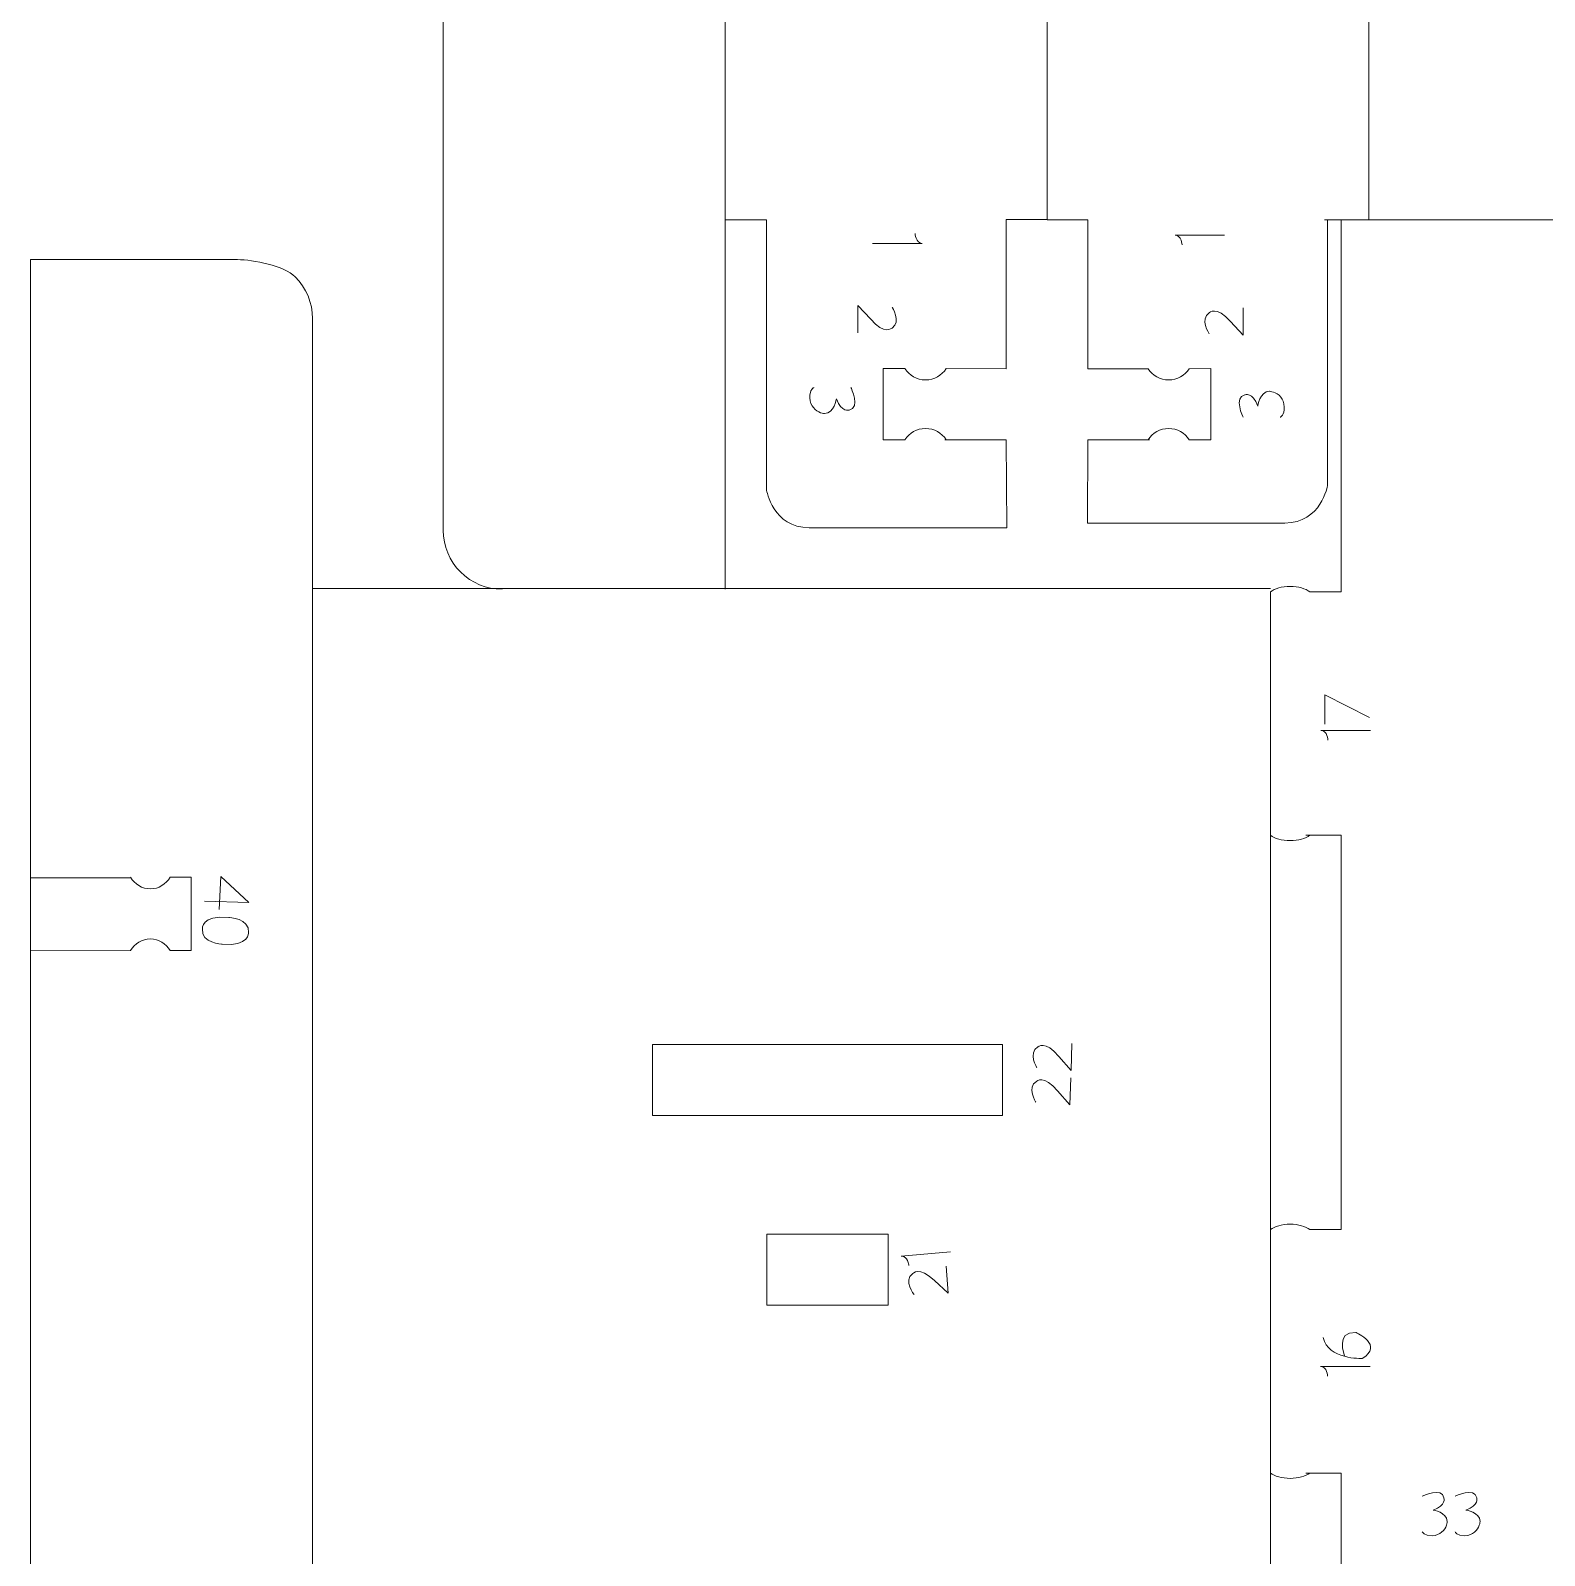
# Model space of a CAD drawing. Header units: centimetres. Extents: x -25 to 25, y -32.5 to 32.5.
# Drawn here: x -17.15 to -10.48, y -17.62 to -10.9 of the extents above; entities that cross this region are included whole.
import ezdxf

# ---------------------------------------------------------------- set-up
doc = ezdxf.new("R2010")
doc.units = ezdxf.units.CM
doc.header["$MEASUREMENT"] = 0
doc.layers.add('Capa 1', color=7, linetype='Continuous')

msp = doc.modelspace()

# ---------------------------------------------------------------- linework, layer by layer
at = {"layer": 'Capa 1', "color": 250, "lineweight": 9}
for points, knots in [([(-15.07152, -13.36165), (-15.14044, -13.36161), (-15.20653, -13.33418), (-15.25523, -13.28541), (-15.25523, -13.28541), (-15.30393, -13.23664), (-15.33128, -13.17085), (-15.33124, -13.10192), (-15.33124, -13.10192), (-15.33124, -13.10192), (-15.33124, -9.54756), (-15.33124, -9.54756), (-15.33124, -9.54756), (-16.01544, -9.3111), (-16.71399, -9.24423), (-16.71399, -8.8015), (-16.71399, -8.8015), (-16.71399, -8.8015), (-16.71399, -8.80148), (-16.71399, -8.80148), (-16.71399, -8.80148), (-16.71399, -8.36997), (-15.97525, -8.21793), (-15.33124, -7.97634), (-15.33124, -7.97634), (-15.33124, -7.97634), (-15.33124, -4.40649), (-15.33124, -4.40649), (-15.33124, -4.40649), (-15.33119, -4.33757), (-15.30377, -4.27148), (-15.25499, -4.22278), (-15.25499, -4.22278), (-15.20623, -4.17406), (-15.0695, -4.14673), (-15.00058, -4.14677)], [0, 0, 0, 0, 0.1, 0.1, 0.1, 0.1, 0.2, 0.2, 0.2, 0.2, 0.3, 0.3, 0.3, 0.3, 0.4, 0.4, 0.4, 0.4, 0.5, 0.5, 0.5, 0.5, 0.6, 0.6, 0.6, 0.6, 0.7, 0.7, 0.7, 0.7, 0.8, 0.8, 0.8, 0.8, 1, 1, 1, 1]), ([(-12.66965, -11.73179), (-12.66965, -11.73179), (-12.66965, -10.76272), (-12.66965, -10.76272), (-12.66965, -10.76272), (-12.66965, -10.76272), (-12.27328, -10.75344), (-12.27328, -10.75344)], [0, 0, 0, 0, 0.3333333, 0.3333333, 0.3333333, 0.3333333, 1, 1, 1, 1]), ([(-13.90601, -11.73179), (-13.90601, -11.73179), (-13.90604, -12.92445), (-13.90604, -12.92445), (-13.90604, -12.92445), (-13.90604, -12.92445), (-13.87846, -13.09019), (-13.7177, -13.09019)], [0, 0, 0, 0, 0.3333333, 0.3333333, 0.3333333, 0.3333333, 1, 1, 1, 1]), ([(-13.11463, -12.38874), (-13.11463, -12.38874), (-12.84968, -12.39013), (-12.84968, -12.39013), (-12.84968, -12.39013), (-12.84968, -12.39013), (-12.84968, -11.73172), (-12.84968, -11.73172)], [0, 0, 0, 0, 0.3333333, 0.3333333, 0.3333333, 0.3333333, 1, 1, 1, 1]), ([(-12.22467, -12.38889), (-12.22467, -12.38889), (-12.48961, -12.39028), (-12.48961, -12.39028), (-12.48961, -12.39028), (-12.48961, -12.39028), (-12.48961, -11.73186), (-12.48961, -11.73186)], [0, 0, 0, 0, 0.3333333, 0.3333333, 0.3333333, 0.3333333, 1, 1, 1, 1]), ([(-11.43328, -11.73194), (-11.43328, -11.73194), (-11.43325, -12.90379), (-11.43325, -12.90379), (-11.43325, -12.90379), (-11.43325, -12.90379), (-11.46084, -13.06953), (-11.6216, -13.06953)], [0, 0, 0, 0, 0.3333333, 0.3333333, 0.3333333, 0.3333333, 1, 1, 1, 1]), ([(-11.51181, -13.37297), (-11.51181, -13.37297), (-11.3732, -13.37297), (-11.3732, -13.37297), (-11.3732, -13.37297), (-11.3732, -13.37297), (-11.3732, -11.73194), (-11.3732, -11.73194), (-11.3732, -11.73194), (-11.3732, -11.73194), (-3.614, -11.73194), (-3.614, -11.73194), (-3.614, -11.73194), (-3.614, -11.73194), (-3.614, -13.37297), (-3.614, -13.37297), (-3.614, -13.37297), (-3.614, -13.37297), (-3.47539, -13.37297), (-3.47539, -13.37297)], [0, 0, 0, 0, 0.1666667, 0.1666667, 0.1666667, 0.1666667, 0.3333333, 0.3333333, 0.3333333, 0.3333333, 0.5, 0.5, 0.5, 0.5, 0.6666667, 0.6666667, 0.6666667, 0.6666667, 1, 1, 1, 1]), ([(-16.23796, -11.90789), (-16.23796, -11.90789), (-17.15047, -11.90789), (-17.15047, -11.90789), (-17.15047, -11.90789), (-17.15047, -11.90789), (-17.15047, -13.15337), (-17.15047, -13.15337), (-17.15047, -13.15337), (-17.15047, -13.15337), (-17.15046, -21.12276), (-17.15046, -21.12276)], [0, 0, 0, 0, 0.25, 0.25, 0.25, 0.25, 0.5, 0.5, 0.5, 0.5, 1, 1, 1, 1]), ([(-15.90731, -13.35874), (-15.90731, -13.35874), (-15.90731, -12.1676), (-15.90731, -12.1676), (-15.90731, -12.1676), (-15.90735, -12.09868), (-15.93477, -12.03259), (-15.98355, -11.9839), (-15.98355, -11.9839), (-16.03231, -11.93518), (-16.16904, -11.90784), (-16.23797, -11.90789)], [0, 0, 0, 0, 0.25, 0.25, 0.25, 0.25, 0.5, 0.5, 0.5, 0.5, 1, 1, 1, 1]), ([(-13.29617, -12.38874), (-13.29617, -12.38874), (-13.39146, -12.38863), (-13.39146, -12.38863), (-13.39146, -12.38863), (-13.39146, -12.38863), (-13.39146, -12.70222), (-13.39146, -12.70222), (-13.39146, -12.70222), (-13.39146, -12.70222), (-13.29615, -12.70222), (-13.29615, -12.70222)], [0, 0, 0, 0, 0.25, 0.25, 0.25, 0.25, 0.5, 0.5, 0.5, 0.5, 1, 1, 1, 1]), ([(-13.29617, -12.38874), (-13.277, -12.4186), (-13.24351, -12.43838), (-13.20539, -12.43838), (-13.20539, -12.43838), (-13.16729, -12.43838), (-13.13379, -12.4186), (-13.11463, -12.38874)], [0, 0, 0, 0, 0.3333333, 0.3333333, 0.3333333, 0.3333333, 1, 1, 1, 1]), ([(-12.04313, -12.38889), (-12.0623, -12.41874), (-12.09579, -12.43853), (-12.1339, -12.43853), (-12.1339, -12.43853), (-12.17201, -12.43853), (-12.20551, -12.41874), (-12.22467, -12.38889)], [0, 0, 0, 0, 0.3333333, 0.3333333, 0.3333333, 0.3333333, 1, 1, 1, 1]), ([(-12.04313, -12.38889), (-12.0623, -12.41874), (-12.09579, -12.43853), (-12.1339, -12.43853), (-12.1339, -12.43853), (-12.17201, -12.43853), (-12.20551, -12.41874), (-12.22467, -12.38889)], [0, 0, 0, 0, 0.3333333, 0.3333333, 0.3333333, 0.3333333, 1, 1, 1, 1]), ([(-12.04313, -12.38889), (-12.04313, -12.38889), (-11.94784, -12.38877), (-11.94784, -12.38877), (-11.94784, -12.38877), (-11.94784, -12.38877), (-11.94784, -12.70237), (-11.94784, -12.70237), (-11.94784, -12.70237), (-11.94784, -12.70237), (-12.04315, -12.70237), (-12.04315, -12.70237)], [0, 0, 0, 0, 0.25, 0.25, 0.25, 0.25, 0.5, 0.5, 0.5, 0.5, 1, 1, 1, 1]), ([(-12.04313, -12.38889), (-12.04313, -12.38889), (-11.94784, -12.38877), (-11.94784, -12.38877), (-11.94784, -12.38877), (-11.94784, -12.38877), (-11.94784, -12.70237), (-11.94784, -12.70237), (-11.94784, -12.70237), (-11.94784, -12.70237), (-12.04315, -12.70237), (-12.04315, -12.70237)], [0, 0, 0, 0, 0.25, 0.25, 0.25, 0.25, 0.5, 0.5, 0.5, 0.5, 1, 1, 1, 1]), ([(-13.29617, -12.70222), (-13.277, -12.67237), (-13.24351, -12.65258), (-13.20539, -12.65258), (-13.20539, -12.65258), (-13.16729, -12.65258), (-13.13379, -12.67237), (-13.11463, -12.70222)], [0, 0, 0, 0, 0.3333333, 0.3333333, 0.3333333, 0.3333333, 1, 1, 1, 1]), ([(-12.84739, -13.09019), (-12.84739, -13.09019), (-12.84968, -12.70222), (-12.84968, -12.70222), (-12.84968, -12.70222), (-12.84968, -12.70222), (-13.12057, -12.70222), (-13.12057, -12.70222)], [0, 0, 0, 0, 0.3333333, 0.3333333, 0.3333333, 0.3333333, 1, 1, 1, 1]), ([(-12.4919, -13.06953), (-12.4919, -13.06953), (-12.48961, -12.70237), (-12.48961, -12.70237), (-12.48961, -12.70237), (-12.48961, -12.70237), (-12.21873, -12.70237), (-12.21873, -12.70237)], [0, 0, 0, 0, 0.3333333, 0.3333333, 0.3333333, 0.3333333, 1, 1, 1, 1]), ([(-12.04313, -12.70237), (-12.0623, -12.67251), (-12.09579, -12.65273), (-12.1339, -12.65273), (-12.1339, -12.65273), (-12.17201, -12.65273), (-12.20551, -12.67251), (-12.22467, -12.70237)], [0, 0, 0, 0, 0.3333333, 0.3333333, 0.3333333, 0.3333333, 1, 1, 1, 1]), ([(-12.04313, -12.70237), (-12.0623, -12.67251), (-12.09579, -12.65273), (-12.1339, -12.65273), (-12.1339, -12.65273), (-12.17201, -12.65273), (-12.20551, -12.67251), (-12.22467, -12.70237)], [0, 0, 0, 0, 0.3333333, 0.3333333, 0.3333333, 0.3333333, 1, 1, 1, 1]), ([(-11.68529, -13.35874), (-11.68529, -13.35874), (-15.66705, -13.35874), (-15.66705, -13.35874), (-15.66705, -13.35874), (-15.66705, -13.35874), (-15.90731, -13.35874), (-15.90731, -13.35874), (-15.90731, -13.35874), (-15.90731, -13.35874), (-15.90731, -21.12612), (-15.90731, -21.12612)], [0, 0, 0, 0, 0.25, 0.25, 0.25, 0.25, 0.5, 0.5, 0.5, 0.5, 1, 1, 1, 1]), ([(-11.5118, -13.37297), (-11.53011, -13.3587), (-11.56212, -13.34925), (-11.59854, -13.34925), (-11.59854, -13.34925), (-11.63496, -13.34925), (-11.66698, -13.3587), (-11.68529, -13.37297)], [0, 0, 0, 0, 0.3333333, 0.3333333, 0.3333333, 0.3333333, 1, 1, 1, 1]), ([(-11.5118, -14.44643), (-11.53011, -14.4607), (-11.56212, -14.47015), (-11.59854, -14.47015), (-11.59854, -14.47015), (-11.63496, -14.47015), (-11.66698, -14.4607), (-11.68529, -14.44643)], [0, 0, 0, 0, 0.3333333, 0.3333333, 0.3333333, 0.3333333, 1, 1, 1, 1]), ([(-11.51181, -16.18512), (-11.51181, -16.18512), (-11.3732, -16.18512), (-11.3732, -16.18512), (-11.3732, -16.18512), (-11.3732, -16.18512), (-11.3732, -14.44643), (-11.3732, -14.44643), (-11.3732, -14.44643), (-11.3732, -14.44643), (-11.52925, -14.44643), (-11.52925, -14.44643)], [0, 0, 0, 0, 0.25, 0.25, 0.25, 0.25, 0.5, 0.5, 0.5, 0.5, 1, 1, 1, 1]), ([(-16.53447, -14.63138), (-16.55296, -14.66218), (-16.58529, -14.68259), (-16.62208, -14.68259), (-16.62208, -14.68259), (-16.65886, -14.68259), (-16.6912, -14.66218), (-16.70969, -14.63138)], [0, 0, 0, 0, 0.3333333, 0.3333333, 0.3333333, 0.3333333, 1, 1, 1, 1]), ([(-16.53447, -14.95478), (-16.53447, -14.95478), (-16.44248, -14.9549), (-16.44248, -14.9549), (-16.44248, -14.9549), (-16.44248, -14.9549), (-16.44248, -14.63138), (-16.44248, -14.63138), (-16.44248, -14.63138), (-16.44248, -14.63138), (-16.53448, -14.63138), (-16.53448, -14.63138)], [0, 0, 0, 0, 0.25, 0.25, 0.25, 0.25, 0.5, 0.5, 0.5, 0.5, 1, 1, 1, 1]), ([(-16.53447, -14.95478), (-16.55296, -14.92398), (-16.58529, -14.90357), (-16.62208, -14.90357), (-16.62208, -14.90357), (-16.65886, -14.90357), (-16.6912, -14.92398), (-16.70969, -14.95478)], [0, 0, 0, 0, 0.3333333, 0.3333333, 0.3333333, 0.3333333, 1, 1, 1, 1]), ([(-14.40904, -15.36943), (-14.40904, -15.36943), (-12.86588, -15.36943), (-12.86588, -15.36943), (-12.86588, -15.36943), (-12.86588, -15.36943), (-12.86588, -15.68244), (-12.86588, -15.68244), (-12.86588, -15.68244), (-12.86588, -15.68244), (-14.40904, -15.68244), (-14.40904, -15.68244), (-14.40904, -15.68244), (-14.40904, -15.68244), (-14.40904, -15.36943), (-14.40904, -15.36943)], [0, 0, 0, 0, 0.2, 0.2, 0.2, 0.2, 0.4, 0.4, 0.4, 0.4, 0.6, 0.6, 0.6, 0.6, 1, 1, 1, 1]), ([(-13.90486, -16.51798), (-13.90486, -16.51798), (-13.90486, -16.20589), (-13.90486, -16.20589), (-13.90486, -16.20589), (-13.90486, -16.20589), (-13.36976, -16.20589), (-13.36976, -16.20589), (-13.36976, -16.20589), (-13.36976, -16.20589), (-13.36976, -16.51798), (-13.36976, -16.51798), (-13.36976, -16.51798), (-13.36976, -16.51798), (-13.90486, -16.51798), (-13.90486, -16.51798)], [0, 0, 0, 0, 0.2, 0.2, 0.2, 0.2, 0.4, 0.4, 0.4, 0.4, 0.6, 0.6, 0.6, 0.6, 1, 1, 1, 1]), ([(-11.5118, -16.18512), (-11.53011, -16.17085), (-11.56212, -16.1614), (-11.59854, -16.1614), (-11.59854, -16.1614), (-11.63496, -16.1614), (-11.66698, -16.17085), (-11.68529, -16.18512)], [0, 0, 0, 0, 0.3333333, 0.3333333, 0.3333333, 0.3333333, 1, 1, 1, 1]), ([(-11.5118, -17.25858), (-11.53011, -17.27285), (-11.56212, -17.2823), (-11.59854, -17.2823), (-11.59854, -17.2823), (-11.63496, -17.2823), (-11.66698, -17.27285), (-11.68529, -17.25858)], [0, 0, 0, 0, 0.3333333, 0.3333333, 0.3333333, 0.3333333, 1, 1, 1, 1]), ([(-11.52925, -19.00061), (-11.52925, -19.00061), (-11.3732, -19.00061), (-11.3732, -19.00061), (-11.3732, -19.00061), (-11.3732, -19.00061), (-11.3732, -17.25858), (-11.3732, -17.25858), (-11.3732, -17.25858), (-11.3732, -17.25858), (-11.52925, -17.25858), (-11.52925, -17.25858)], [0, 0, 0, 0, 0.25, 0.25, 0.25, 0.25, 0.5, 0.5, 0.5, 0.5, 1, 1, 1, 1])]:
    msp.add_open_spline(points, degree=3, knots=knots, dxfattribs=at)
for points in [[(-11.25121, -8.81178), (-11.25121, -8.81178), (-11.25121, -11.73194), (-11.25121, -11.73194)], [(-14.08809, -8.96024), (-14.08809, -8.96024), (-14.08809, -11.73179), (-14.08809, -11.73179)], [(-13.90601, -11.73179), (-13.90601, -11.73179), (-14.08809, -11.73179), (-14.08809, -11.73179)], [(-14.08809, -11.73179), (-14.08809, -11.73179), (-14.08809, -13.36165), (-14.08809, -13.36165)], [(-12.66965, -11.73164), (-12.66965, -11.73164), (-12.84968, -11.73172), (-12.84968, -11.73172)], [(-12.66965, -11.73179), (-12.66965, -11.73179), (-12.48961, -11.73186), (-12.48961, -11.73186)], [(-12.66965, -11.73179), (-12.66965, -11.73179), (-12.48961, -11.73186), (-12.48961, -11.73186)], [(-11.44627, -11.73194), (-11.44627, -11.73194), (-11.25121, -11.73194), (-11.25121, -11.73194)], [(-11.43328, -11.73194), (-11.43328, -11.73194), (-11.3732, -11.73194), (-11.3732, -11.73194)], [(-13.7177, -13.09019), (-13.7177, -13.09019), (-12.84739, -13.09019), (-12.84739, -13.09019)], [(-11.6216, -13.06953), (-11.6216, -13.06953), (-12.49191, -13.06953), (-12.49191, -13.06953)], [(-11.68529, -14.44643), (-11.68529, -14.44643), (-11.68529, -13.37297), (-11.68529, -13.37297)], [(-11.68529, -16.18512), (-11.68529, -16.18512), (-11.68529, -14.44643), (-11.68529, -14.44643)], [(-17.15046, -14.63401), (-17.15046, -14.63401), (-16.70807, -14.63401), (-16.70807, -14.63401)], [(-16.70969, -14.95478), (-16.70969, -14.95478), (-17.15046, -14.95534), (-17.15046, -14.95534)], [(-11.68529, -17.25858), (-11.68529, -17.25858), (-11.68529, -16.18512), (-11.68529, -16.18512)], [(-11.68529, -19.00061), (-11.68529, -19.00061), (-11.68529, -17.25858), (-11.68529, -17.25858)]]:
    msp.add_open_spline(points, degree=3, dxfattribs=at)
at = {"layer": 'Capa 1', "color": 240, "lineweight": 9}
for points in [[(-13.25103, -11.7926), (-13.25103, -11.7926), (-13.24931, -11.83463), (-13.22042, -11.83634)], [(-12.07451, -11.84323), (-12.07451, -11.84323), (-12.07623, -11.80119), (-12.10512, -11.79948)], [(-12.10512, -11.79948), (-12.10512, -11.79948), (-11.88717, -11.79948), (-11.88717, -11.79948)], [(-13.22042, -11.83634), (-13.22042, -11.83634), (-13.43838, -11.83634), (-13.43838, -11.83634)], [(-11.43187, -14.02746), (-11.43187, -14.02746), (-11.43358, -13.98542), (-11.46247, -13.98372)], [(-11.46247, -13.98372), (-11.46247, -13.98372), (-11.24452, -13.98372), (-11.24452, -13.98372)], [(-13.31289, -16.3019), (-13.31289, -16.3019), (-13.09568, -16.28392), (-13.09568, -16.28392)], [(-13.27878, -16.34297), (-13.27878, -16.34297), (-13.28396, -16.30121), (-13.31289, -16.3019)], [(-11.43337, -16.83196), (-11.43337, -16.83196), (-11.43508, -16.78993), (-11.46397, -16.78822)], [(-11.46397, -16.78822), (-11.46397, -16.78822), (-11.24602, -16.78822), (-11.24602, -16.78822)]]:
    msp.add_open_spline(points, degree=3, dxfattribs=at)
for points, knots in [([(-13.44699, -12.17107), (-13.44699, -12.17107), (-13.50356, -12.11065), (-13.50356, -12.11065), (-13.50356, -12.11065), (-13.50356, -12.11065), (-13.50356, -12.23061), (-13.50356, -12.23061)], [0, 0, 0, 0, 0.3333333, 0.3333333, 0.3333333, 0.3333333, 1, 1, 1, 1]), ([(-13.35311, -12.11706), (-13.35311, -12.11706), (-13.31066, -12.18138), (-13.35311, -12.20963), (-13.35311, -12.20963), (-13.35311, -12.20963), (-13.38526, -12.2418), (-13.44699, -12.17107)], [0, 0, 0, 0, 0.3333333, 0.3333333, 0.3333333, 0.3333333, 1, 1, 1, 1]), ([(-11.95536, -12.23468), (-11.95536, -12.23468), (-11.99781, -12.17036), (-11.95536, -12.14211), (-11.95536, -12.14211), (-11.95536, -12.14211), (-11.92321, -12.10994), (-11.86148, -12.18067)], [0, 0, 0, 0, 0.3333333, 0.3333333, 0.3333333, 0.3333333, 1, 1, 1, 1]), ([(-11.86148, -12.18067), (-11.86148, -12.18067), (-11.80491, -12.24109), (-11.80491, -12.24109), (-11.80491, -12.24109), (-11.80491, -12.24109), (-11.80491, -12.12112), (-11.80491, -12.12112)], [0, 0, 0, 0, 0.3333333, 0.3333333, 0.3333333, 0.3333333, 1, 1, 1, 1]), ([(-13.69742, -12.47221), (-13.69742, -12.47221), (-13.71665, -12.47973), (-13.7154, -12.51724), (-13.7154, -12.51724), (-13.71475, -12.5367), (-13.70779, -12.55064), (-13.69984, -12.56075), (-13.69984, -12.56075), (-13.68038, -12.58541), (-13.65017, -12.58668), (-13.65017, -12.58668), (-13.65017, -12.58668), (-13.60678, -12.58541), (-13.59842, -12.52172), (-13.59842, -12.52172), (-13.59842, -12.52172), (-13.57523, -12.5841), (-13.5418, -12.57123), (-13.5418, -12.57123), (-13.5418, -12.57123), (-13.49038, -12.56224), (-13.53406, -12.47221), (-13.53406, -12.47221)], [0, 0, 0, 0, 0.1428571, 0.1428571, 0.1428571, 0.1428571, 0.2857143, 0.2857143, 0.2857143, 0.2857143, 0.4285714, 0.4285714, 0.4285714, 0.4285714, 0.5714286, 0.5714286, 0.5714286, 0.5714286, 0.7142857, 0.7142857, 0.7142857, 0.7142857, 1, 1, 1, 1]), ([(-11.64186, -12.60301), (-11.64186, -12.60301), (-11.62264, -12.59549), (-11.62389, -12.55799), (-11.62389, -12.55799), (-11.62453, -12.53852), (-11.63149, -12.52458), (-11.63945, -12.51447), (-11.63945, -12.51447), (-11.6589, -12.48982), (-11.68911, -12.48855), (-11.68911, -12.48855), (-11.68911, -12.48855), (-11.7325, -12.48982), (-11.74087, -12.5535), (-11.74087, -12.5535), (-11.74087, -12.5535), (-11.76406, -12.49113), (-11.79748, -12.50399), (-11.79748, -12.50399), (-11.79748, -12.50399), (-11.8489, -12.51298), (-11.80522, -12.60301), (-11.80522, -12.60301)], [0, 0, 0, 0, 0.1428571, 0.1428571, 0.1428571, 0.1428571, 0.2857143, 0.2857143, 0.2857143, 0.2857143, 0.4285714, 0.4285714, 0.4285714, 0.4285714, 0.5714286, 0.5714286, 0.5714286, 0.5714286, 0.7142857, 0.7142857, 0.7142857, 0.7142857, 1, 1, 1, 1]), ([(-11.44496, -13.9569), (-11.44496, -13.9569), (-11.44496, -13.82659), (-11.44496, -13.82659), (-11.44496, -13.82659), (-11.44496, -13.82659), (-11.24774, -13.92773), (-11.24774, -13.92773)], [0, 0, 0, 0, 0.3333333, 0.3333333, 0.3333333, 0.3333333, 1, 1, 1, 1]), ([(-16.3182, -14.77395), (-16.3182, -14.77395), (-16.31221, -14.62878), (-16.31221, -14.62878), (-16.31221, -14.62878), (-16.31221, -14.62878), (-16.18823, -14.74327), (-16.18823, -14.74327), (-16.18823, -14.74327), (-16.18823, -14.74327), (-16.3836, -14.73648), (-16.3836, -14.73648)], [0, 0, 0, 0, 0.25, 0.25, 0.25, 0.25, 0.5, 0.5, 0.5, 0.5, 1, 1, 1, 1]), ([(-16.39275, -14.85943), (-16.39275, -14.85943), (-16.39819, -14.79713), (-16.27694, -14.80838), (-16.27694, -14.80838), (-16.27694, -14.80838), (-16.18437, -14.8122), (-16.18937, -14.87543)], [0, 0, 0, 0, 0.3333333, 0.3333333, 0.3333333, 0.3333333, 1, 1, 1, 1]), ([(-16.18957, -14.87543), (-16.18957, -14.87543), (-16.18417, -14.93778), (-16.30536, -14.92654), (-16.30536, -14.92654), (-16.30536, -14.92654), (-16.39792, -14.92269), (-16.39298, -14.85942)], [0, 0, 0, 0, 0.3333333, 0.3333333, 0.3333333, 0.3333333, 1, 1, 1, 1]), ([(-12.71413, -15.47239), (-12.71413, -15.47239), (-12.75431, -15.40662), (-12.7109, -15.37987), (-12.7109, -15.37987), (-12.7109, -15.37987), (-12.67765, -15.34885), (-12.61843, -15.42169)], [0, 0, 0, 0, 0.3333333, 0.3333333, 0.3333333, 0.3333333, 1, 1, 1, 1]), ([(-12.61843, -15.42169), (-12.61843, -15.42169), (-12.564, -15.48405), (-12.564, -15.48405), (-12.564, -15.48405), (-12.564, -15.48405), (-12.55981, -15.36416), (-12.55981, -15.36416)], [0, 0, 0, 0, 0.3333333, 0.3333333, 0.3333333, 0.3333333, 1, 1, 1, 1]), ([(-12.71944, -15.624), (-12.71944, -15.624), (-12.75962, -15.55824), (-12.7162, -15.53149), (-12.7162, -15.53149), (-12.7162, -15.53149), (-12.68295, -15.50046), (-12.62373, -15.57331)], [0, 0, 0, 0, 0.3333333, 0.3333333, 0.3333333, 0.3333333, 1, 1, 1, 1]), ([(-12.62373, -15.57331), (-12.62373, -15.57331), (-12.5693, -15.63567), (-12.5693, -15.63567), (-12.5693, -15.63567), (-12.5693, -15.63567), (-12.56511, -15.51577), (-12.56511, -15.51577)], [0, 0, 0, 0, 0.3333333, 0.3333333, 0.3333333, 0.3333333, 1, 1, 1, 1]), ([(-13.25548, -16.47192), (-13.25548, -16.47192), (-13.30309, -16.41132), (-13.26311, -16.37966), (-13.26311, -16.37966), (-13.26311, -16.37966), (-13.23373, -16.34495), (-13.16637, -16.41035)], [0, 0, 0, 0, 0.3333333, 0.3333333, 0.3333333, 0.3333333, 1, 1, 1, 1]), ([(-13.16637, -16.41035), (-13.16637, -16.41035), (-13.10501, -16.46589), (-13.10501, -16.46589), (-13.10501, -16.46589), (-13.10501, -16.46589), (-13.11491, -16.34634), (-13.11491, -16.34634)], [0, 0, 0, 0, 0.3333333, 0.3333333, 0.3333333, 0.3333333, 1, 1, 1, 1]), ([(-11.35837, -16.74158), (-11.35837, -16.74158), (-11.40056, -16.63356), (-11.30832, -16.63871), (-11.30832, -16.63871), (-11.30832, -16.63871), (-11.18165, -16.69612), (-11.28119, -16.75361), (-11.28119, -16.75361), (-11.28119, -16.75361), (-11.43211, -16.75875), (-11.45266, -16.66105)], [0, 0, 0, 0, 0.25, 0.25, 0.25, 0.25, 0.5, 0.5, 0.5, 0.5, 1, 1, 1, 1]), ([(-11.01563, -17.5177), (-11.01563, -17.5177), (-11.0084, -17.53618), (-10.97235, -17.53498), (-10.97235, -17.53498), (-10.95364, -17.53436), (-10.94024, -17.52767), (-10.93052, -17.52002), (-10.93052, -17.52002), (-10.90682, -17.50132), (-10.9056, -17.47228), (-10.9056, -17.47228), (-10.9056, -17.47228), (-10.90682, -17.43057), (-10.96804, -17.42253), (-10.96804, -17.42253), (-10.96804, -17.42253), (-10.90808, -17.40024), (-10.92045, -17.36811), (-10.92045, -17.36811), (-10.92045, -17.36811), (-10.92909, -17.31868), (-11.01563, -17.36067), (-11.01563, -17.36067)], [0, 0, 0, 0, 0.1428571, 0.1428571, 0.1428571, 0.1428571, 0.2857143, 0.2857143, 0.2857143, 0.2857143, 0.4285714, 0.4285714, 0.4285714, 0.4285714, 0.5714286, 0.5714286, 0.5714286, 0.5714286, 0.7142857, 0.7142857, 0.7142857, 0.7142857, 1, 1, 1, 1]), ([(-10.87111, -17.5177), (-10.87111, -17.5177), (-10.86388, -17.53618), (-10.82783, -17.53498), (-10.82783, -17.53498), (-10.80912, -17.53436), (-10.79572, -17.52767), (-10.786, -17.52002), (-10.786, -17.52002), (-10.7623, -17.50132), (-10.76108, -17.47228), (-10.76108, -17.47228), (-10.76108, -17.47228), (-10.7623, -17.43057), (-10.82352, -17.42253), (-10.82352, -17.42253), (-10.82352, -17.42253), (-10.76356, -17.40024), (-10.77593, -17.36811), (-10.77593, -17.36811), (-10.77593, -17.36811), (-10.78457, -17.31868), (-10.87111, -17.36067), (-10.87111, -17.36067)], [0, 0, 0, 0, 0.1428571, 0.1428571, 0.1428571, 0.1428571, 0.2857143, 0.2857143, 0.2857143, 0.2857143, 0.4285714, 0.4285714, 0.4285714, 0.4285714, 0.5714286, 0.5714286, 0.5714286, 0.5714286, 0.7142857, 0.7142857, 0.7142857, 0.7142857, 1, 1, 1, 1])]:
    msp.add_open_spline(points, degree=3, knots=knots, dxfattribs=at)

doc.saveas('drawing.dxf')
